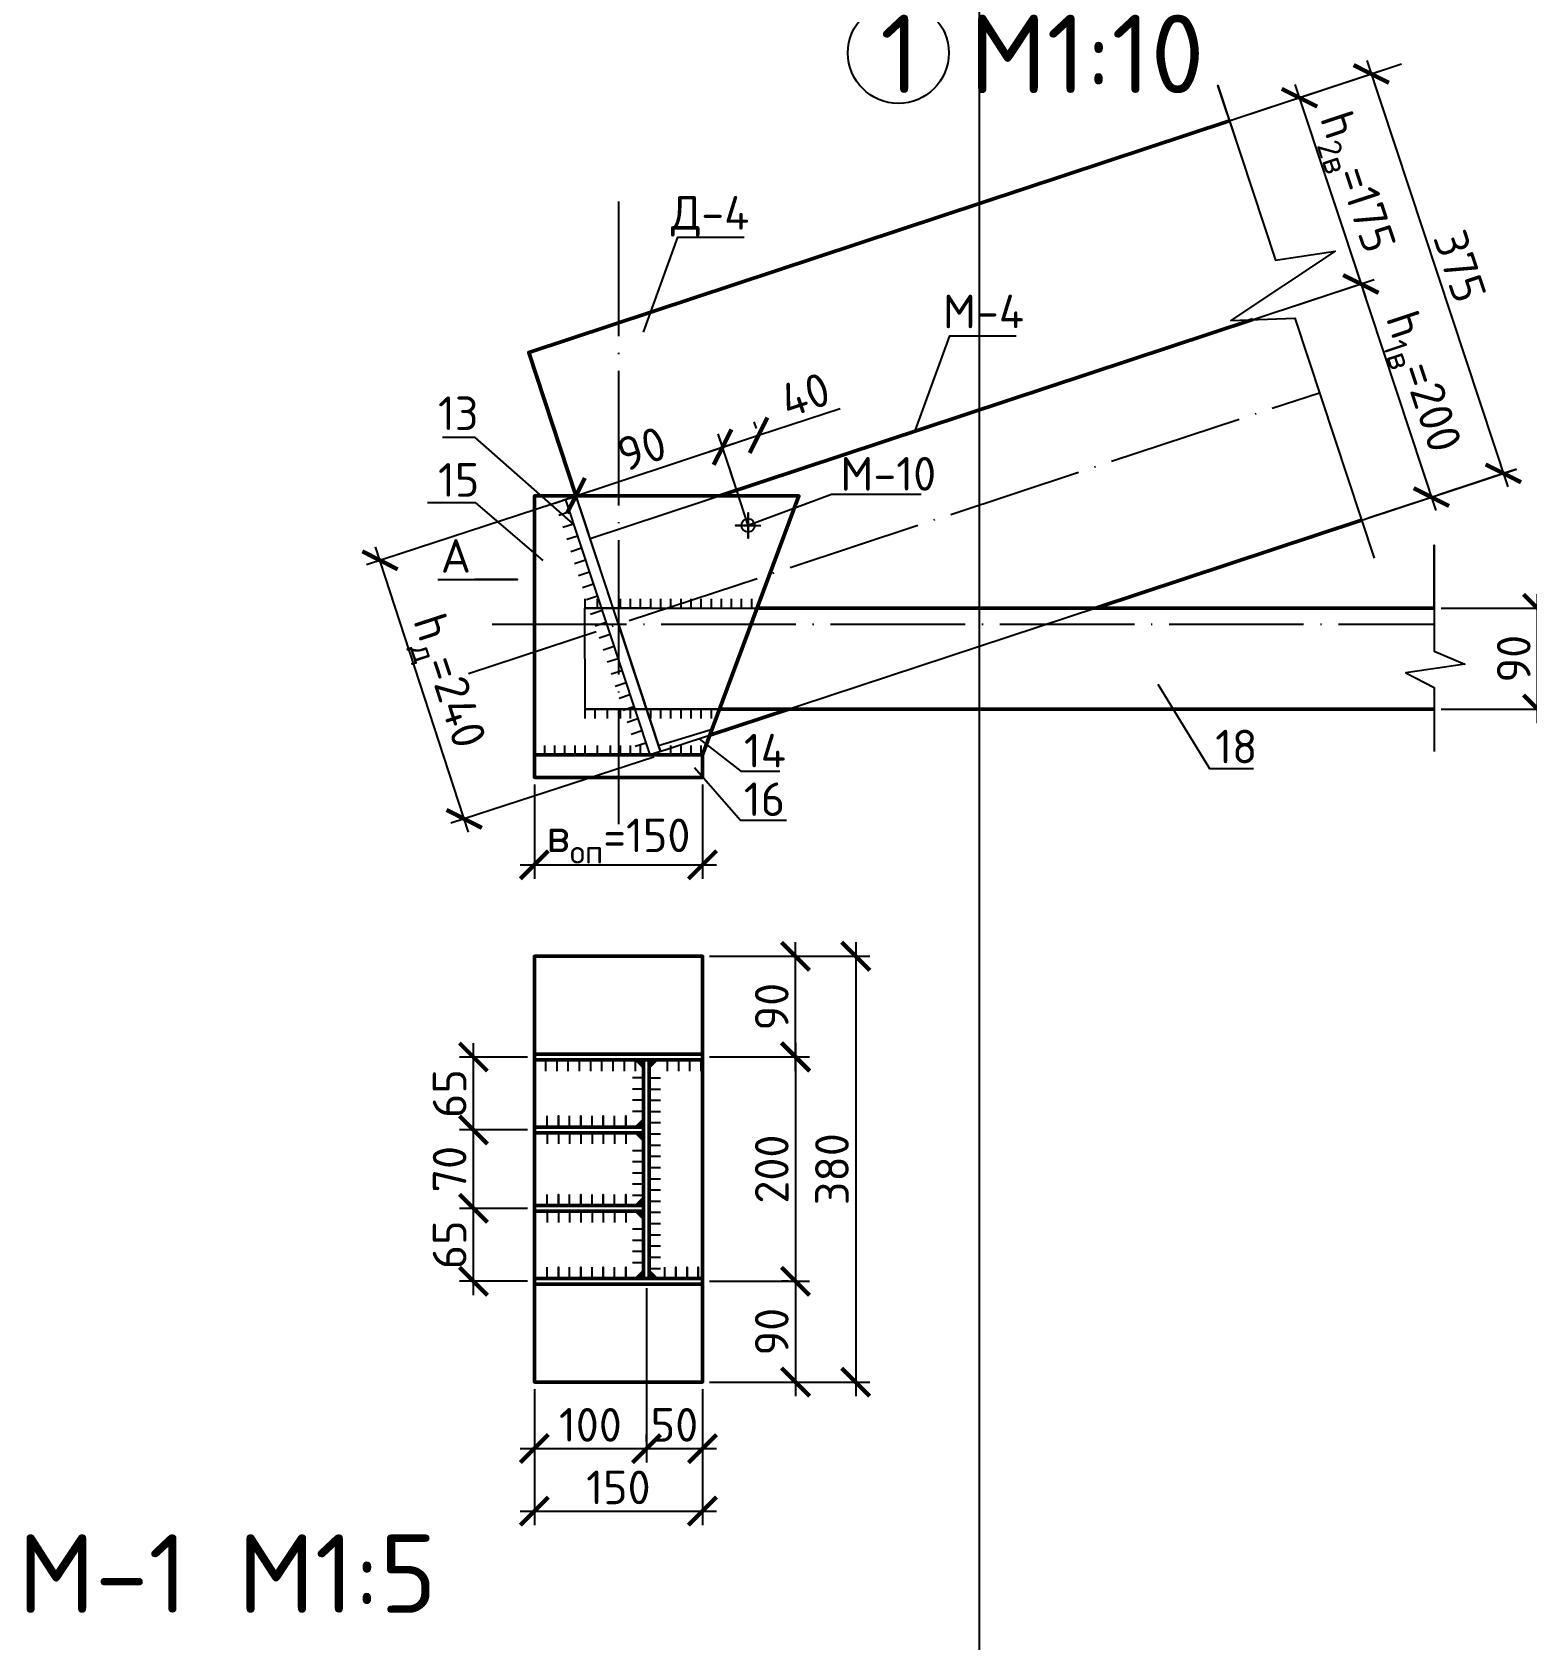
# Model space of a CAD drawing. Header units: millimetres. Extents: x -258556 to -95372, y 16759 to 83874.
# Drawn here: x -127657.7 to -127524.4, y 41544.1 to 41687.6 of the extents above; entities that cross this region are included whole.
import ezdxf

# ---------------------------------------------------------------- set-up
doc = ezdxf.new("R2010")
doc.units = ezdxf.units.MM
doc.header["$LTSCALE"] = 0.5
doc.linetypes.add('ACAD_ISO04W100', pattern=[30, 24, -3, 0, -3])
doc.layers.add('оси', color=7, linetype='ACAD_ISO04W100')
doc.layers.add('размеры', color=7, linetype='Continuous')
doc.layers.add('ТОЛСТЫЕ3', color=7, linetype='Continuous', lineweight=50)
doc.layers.add('ТОНКИЕе', color=7, linetype='Continuous', lineweight=25)
doc.styles.add('Наклонный3.5', font='isocpeur.ttf', dxfattribs={"height": 3})
doc.dimstyles.new('СТРОИТЕЛЬНЫЙ', dxfattribs={"dimtxt": 3, "dimasz": 2.5, "dimexe": 1.25, "dimexo": 0.625, "dimtad": 1, "dimdec": 0, "dimlfac": 100, "dimdsep": 46, "dimtxsty": 'Наклонный3.5', "dimblk1": 'ARCHTICK', "dimblk2": 'ARCHTICK', "dimsah": 1, "dimcen": 0, "dimdle": 1.25, "dimadec": 0, "dimazin": 0, "dimtfac": 0.75, "dimtdec": 0, "dimtmove": 0, "dimatfit": 3, "dimldrblk": 'ARCHTICK', "dimfxl": 1, "dimtolj": 1, "dimtzin": 0, "dimarcsym": 1})

# ---------------------------------------------------------------- blocks, each defined once
blk = doc.blocks.new('_ArchTick')
at = {"color": 0, "linetype": 'ByBlock', "const_width": 0.15}
blk.add_lwpolyline([(-0.5, -0.5), (0.5, 0.5)], dxfattribs=at)
blk = doc.blocks.new('*D754')
at = {"layer": 'Defpoints', "color": 0, "transparency": 16777216}
for p in [(-127550.88, 41679.67), (-127539.17, 41665.11), (-127545.39, 41663.05)]:
    blk.add_point(p, dxfattribs=at)
at = {"layer": 'размеры', "color": 0, "lineweight": -2, "transparency": 16777216}
for p, q in [((-127550.29, 41679.87), (-127543.47, 41682.12)), ((-127545.05, 41682.92), (-127538.77, 41663.92)), ((-127544.8, 41663.25), (-127537.98, 41665.5))]:
    blk.add_line(p, q, dxfattribs=at)
at = {"layer": 'размеры', "color": 0, "lineweight": -2, "transparency": 16777216, "xscale": 2.5, "yscale": 2.5, "zscale": 2.5}
for p, rotation in [((-127544.65, 41681.73), 108.2774237166431), ((-127539.17, 41665.11), 288.277423716643)]:
    blk.add_blockref('_ArchTick', p, dxfattribs=dict(at, rotation=rotation))
at = {"layer": 'размеры', "color": 0, "transparency": 16777216, "insert": (-127539.89, 41674.09), "char_height": 3, "attachment_point": 5, "rotation": 288.2774, "style": 'Наклонный3.5'}
blk.add_mtext('\\A1;h{\\H0.7x;\\S^ 2в;}=175', dxfattribs=at)
blk = doc.blocks.new('*D755')
at = {"layer": 'Defpoints', "color": 0, "transparency": 16777216}
for p in [(-127545.39, 41663.05), (-127532.88, 41646.09), (-127539.11, 41644.03)]:
    blk.add_point(p, dxfattribs=at)
at = {"layer": 'размеры', "color": 0, "lineweight": -2, "transparency": 16777216}
for p, q in [((-127539.56, 41666.3), (-127532.49, 41644.9)), ((-127544.8, 41663.25), (-127537.98, 41665.5)), ((-127538.52, 41644.23), (-127531.7, 41646.48))]:
    blk.add_line(p, q, dxfattribs=at)
at = {"layer": 'размеры', "color": 0, "lineweight": -2, "transparency": 16777216, "xscale": 2.5, "yscale": 2.5, "zscale": 2.5}
for p, rotation in [((-127539.17, 41665.11), 108.2774237167052), ((-127532.88, 41646.09), 288.2774237167052)]:
    blk.add_blockref('_ArchTick', p, dxfattribs=dict(at, rotation=rotation))
at = {"layer": 'размеры', "color": 0, "transparency": 16777216, "insert": (-127534.01, 41656.27), "char_height": 3, "attachment_point": 5, "rotation": 288.2774, "style": 'Наклонный3.5'}
blk.add_mtext('\\A1;h{\\H0.7x;\\S^ 1в;}=200', dxfattribs=at)
blk = doc.blocks.new('*D753')
at = {"layer": 'Defpoints', "color": 0, "transparency": 16777216}
for p in [(-127544.65, 41681.73), (-127526.46, 41648.21), (-127532.88, 41646.09)]:
    blk.add_point(p, dxfattribs=at)
at = {"layer": 'размеры', "color": 0, "lineweight": -2, "transparency": 16777216}
for p, q in [((-127538.63, 41685.04), (-127526.07, 41647.02)), ((-127544.06, 41681.92), (-127537.05, 41684.24)), ((-127532.29, 41646.28), (-127525.28, 41648.6))]:
    blk.add_line(p, q, dxfattribs=at)
at = {"layer": 'размеры', "color": 0, "lineweight": -2, "transparency": 16777216, "xscale": 2.5, "yscale": 2.5, "zscale": 2.5}
for p, rotation in [((-127538.24, 41683.85), 108.2774237163424), ((-127526.46, 41648.21), 288.2774237163425)]:
    blk.add_blockref('_ArchTick', p, dxfattribs=dict(at, rotation=rotation))
at = {"layer": 'размеры', "color": 0, "transparency": 16777216, "insert": (-127530.33, 41666.69), "char_height": 3, "attachment_point": 5, "rotation": 288.2774, "style": 'Наклонный3.5'}
blk.add_mtext('\\A1;375', dxfattribs=at)
blk = doc.blocks.new('*D756')
at = {"layer": 'Defpoints', "color": 0, "transparency": 16777216}
for p in [(-127612.9, 41621.08), (-127597.9, 41621.08), (-127597.9, 41613.28)]:
    blk.add_point(p, dxfattribs=at)
at = {"layer": 'размеры', "color": 0, "lineweight": -2, "transparency": 16777216}
for p, q in [((-127612.9, 41620.46), (-127612.9, 41612.03)), ((-127597.9, 41620.46), (-127597.9, 41612.03)), ((-127614.15, 41613.28), (-127596.65, 41613.28))]:
    blk.add_line(p, q, dxfattribs=at)
at = {"layer": 'размеры', "color": 0, "lineweight": -2, "transparency": 16777216, "xscale": 2.5, "yscale": 2.5, "zscale": 2.5, "rotation": 180}
blk.add_blockref('_ArchTick', (-127612.9, 41613.28), dxfattribs=at)
at = {"layer": 'размеры', "color": 0, "lineweight": -2, "transparency": 16777216, "xscale": 2.5, "yscale": 2.5, "zscale": 2.5}
blk.add_blockref('_ArchTick', (-127597.9, 41613.28), dxfattribs=at)
at = {"layer": 'размеры', "color": 0, "transparency": 16777216, "insert": (-127605.4, 41615.4), "char_height": 3, "attachment_point": 5, "style": 'Наклонный3.5'}
blk.add_mtext('\\A1;в{\\H0.7x;\\S^ оп;}=150', dxfattribs=at)
blk = doc.blocks.new('*D757')
at = {"layer": 'Defpoints', "color": 0, "transparency": 16777216}
for p in [(-127609.16, 41646.15), (-127626.67, 41640.45), (-127601.65, 41623.08)]:
    blk.add_point(p, dxfattribs=at)
at = {"layer": 'размеры', "color": 0, "lineweight": -2, "transparency": 16777216}
for p, q in [((-127609.76, 41645.96), (-127627.86, 41640.06)), ((-127618.77, 41616.19), (-127627.06, 41641.64)), ((-127602.24, 41622.89), (-127620.35, 41616.99))]:
    blk.add_line(p, q, dxfattribs=at)
at = {"layer": 'размеры', "color": 0, "lineweight": -2, "transparency": 16777216, "xscale": 2.5, "yscale": 2.5, "zscale": 2.5}
for p, rotation in [((-127626.67, 41640.45), 108.0388876520296), ((-127619.16, 41617.38), 288.0388876520296)]:
    blk.add_blockref('_ArchTick', p, dxfattribs=dict(at, rotation=rotation))
at = {"layer": 'размеры', "color": 0, "transparency": 16777216, "insert": (-127620.9, 41629.57), "char_height": 3, "attachment_point": 5, "rotation": 288.0389, "style": 'Наклонный3.5'}
blk.add_mtext('\\A1;h{\\H0.7x;\\S^ д;}=240', dxfattribs=at)
blk = doc.blocks.new('*D758')
at = {"layer": 'Defpoints', "color": 0, "transparency": 16777216}
for p in [(-127596.11, 41650.55), (-127594.84, 41646.71), (-127607.92, 41642.39)]:
    blk.add_point(p, dxfattribs=at)
at = {"layer": 'размеры', "color": 0, "lineweight": -2, "transparency": 16777216}
for p, q in [((-127595.04, 41647.3), (-127596.51, 41651.73)), ((-127610.37, 41645.83), (-127594.93, 41650.94)), ((-127608.11, 41642.98), (-127609.58, 41647.41))]:
    blk.add_line(p, q, dxfattribs=at)
at = {"layer": 'размеры', "color": 0, "lineweight": -2, "transparency": 16777216, "xscale": 2.5, "yscale": 2.5, "zscale": 2.5}
for p, rotation in [((-127596.11, 41650.55), 18.29046206311818), ((-127609.19, 41646.22), 198.2904620631182)]:
    blk.add_blockref('_ArchTick', p, dxfattribs=dict(at, rotation=rotation))
at = {"layer": 'размеры', "color": 0, "transparency": 16777216, "insert": (-127603.32, 41650.4), "char_height": 3, "attachment_point": 5, "rotation": 18.2905, "style": 'Наклонный3.5'}
blk.add_mtext('\\A1;90', dxfattribs=at)
blk = doc.blocks.new('*D759')
at = {"layer": 'Defpoints', "color": 0, "transparency": 16777216}
for p in [(-127596.11, 41650.55), (-127592.9, 41651.61), (-127592.9, 41651.61)]:
    blk.add_point(p, dxfattribs=at)
at = {"layer": 'размеры', "color": 0, "lineweight": -2, "transparency": 16777216}
for p, q in [((-127592.9, 41651.61), (-127585.63, 41654.01)), ((-127596.31, 41651.14), (-127596.51, 41651.73)), ((-127593.09, 41652.2), (-127593.29, 41652.8)), ((-127597.3, 41650.15), (-127592.9, 41651.61))]:
    blk.add_line(p, q, dxfattribs=at)
at = {"layer": 'размеры', "color": 0, "lineweight": -2, "transparency": 16777216, "xscale": 2.5, "yscale": 2.5, "zscale": 2.5}
for p, rotation in [((-127592.9, 41651.61), 18.29200811142386), ((-127596.11, 41650.55), 198.2920081114239)]:
    blk.add_blockref('_ArchTick', p, dxfattribs=dict(at, rotation=rotation))
at = {"layer": 'размеры', "color": 0, "transparency": 16777216, "insert": (-127588.75, 41655.22), "char_height": 3, "attachment_point": 5, "rotation": 18.292, "style": 'Наклонный3.5'}
blk.add_mtext('\\A1;40', dxfattribs=at)
blk = doc.blocks.new('*D760')
at = {"layer": 'Defpoints', "color": 0, "transparency": 16777216}
for p in [(-127532.64, 41636.17), (-127523.41, 41636.17), (-127532.64, 41627.17)]:
    blk.add_point(p, dxfattribs=at)
at = {"layer": 'размеры', "color": 0, "lineweight": -2, "transparency": 16777216}
for p, q in [((-127523.41, 41625.92), (-127523.41, 41637.42)), ((-127532.02, 41636.17), (-127522.16, 41636.17)), ((-127532.02, 41627.17), (-127522.16, 41627.17))]:
    blk.add_line(p, q, dxfattribs=at)
at = {"layer": 'размеры', "color": 0, "lineweight": -2, "transparency": 16777216, "xscale": 2.5, "yscale": 2.5, "zscale": 2.5}
for p, rotation in [((-127523.41, 41636.17), 90), ((-127523.41, 41627.17), 270)]:
    blk.add_blockref('_ArchTick', p, dxfattribs=dict(at, rotation=rotation))
at = {"layer": 'размеры', "color": 0, "transparency": 16777216, "insert": (-127525.53, 41631.67), "char_height": 3, "attachment_point": 5, "rotation": 90, "style": 'Наклонный3.5'}
blk.add_mtext('\\A1;90', dxfattribs=at)
blk = doc.blocks.new('*D863')
at = {"layer": 'Defpoints', "color": 0, "transparency": 16777216}
for p in [(-127597.9, 41596.15), (-127597.9, 41576.12), (-127589.6, 41576.12)]:
    blk.add_point(p, dxfattribs=at)
at = {"layer": 'размеры', "color": 0, "lineweight": -2, "transparency": 16777216}
for p, q in [((-127589.6, 41597.4), (-127589.6, 41574.87)), ((-127597.27, 41596.15), (-127588.35, 41596.15)), ((-127597.27, 41576.12), (-127588.35, 41576.12))]:
    blk.add_line(p, q, dxfattribs=at)
at = {"layer": 'размеры', "color": 0, "lineweight": -2, "transparency": 16777216, "xscale": 2.5, "yscale": 2.5, "zscale": 2.5}
for p, rotation in [((-127589.6, 41596.15), 90), ((-127589.6, 41576.12), 270)]:
    blk.add_blockref('_ArchTick', p, dxfattribs=dict(at, rotation=rotation))
at = {"layer": 'размеры', "color": 0, "transparency": 16777216, "insert": (-127591.72, 41586.13), "char_height": 3, "attachment_point": 5, "rotation": 90, "style": 'Наклонный3.5'}
blk.add_mtext('\\A1;200', dxfattribs=at)
blk = doc.blocks.new('*D864')
at = {"layer": 'Defpoints', "color": 0, "transparency": 16777216}
for p in [(-127589.6, 41576.12), (-127597.9, 41567.12), (-127589.6, 41567.12)]:
    blk.add_point(p, dxfattribs=at)
at = {"layer": 'размеры', "color": 0, "lineweight": -2, "transparency": 16777216}
for p, q in [((-127589.6, 41577.37), (-127589.6, 41565.87)), ((-127590.22, 41576.12), (-127590.85, 41576.12)), ((-127597.27, 41567.12), (-127588.35, 41567.12))]:
    blk.add_line(p, q, dxfattribs=at)
at = {"layer": 'размеры', "color": 0, "lineweight": -2, "transparency": 16777216, "xscale": 2.5, "yscale": 2.5, "zscale": 2.5}
for p, rotation in [((-127589.6, 41576.12), 90), ((-127589.6, 41567.12), 270)]:
    blk.add_blockref('_ArchTick', p, dxfattribs=dict(at, rotation=rotation))
at = {"layer": 'размеры', "color": 0, "transparency": 16777216, "insert": (-127591.72, 41571.62), "char_height": 3, "attachment_point": 5, "rotation": 90, "style": 'Наклонный3.5'}
blk.add_mtext('\\A1;90', dxfattribs=at)
blk = doc.blocks.new('*D865')
at = {"layer": 'Defpoints', "color": 0, "transparency": 16777216}
for p in [(-127597.9, 41605.12), (-127589.6, 41605.12), (-127589.6, 41596.12)]:
    blk.add_point(p, dxfattribs=at)
at = {"layer": 'размеры', "color": 0, "lineweight": -2, "transparency": 16777216}
for p, q in [((-127589.6, 41594.87), (-127589.6, 41606.37)), ((-127597.27, 41605.12), (-127588.35, 41605.12)), ((-127590.22, 41596.12), (-127590.85, 41596.12))]:
    blk.add_line(p, q, dxfattribs=at)
at = {"layer": 'размеры', "color": 0, "lineweight": -2, "transparency": 16777216, "xscale": 2.5, "yscale": 2.5, "zscale": 2.5}
for p, rotation in [((-127589.6, 41605.12), 90), ((-127589.6, 41596.12), 270)]:
    blk.add_blockref('_ArchTick', p, dxfattribs=dict(at, rotation=rotation))
at = {"layer": 'размеры', "color": 0, "transparency": 16777216, "insert": (-127591.72, 41600.62), "char_height": 3, "attachment_point": 5, "rotation": 90, "style": 'Наклонный3.5'}
blk.add_mtext('\\A1;90', dxfattribs=at)
blk = doc.blocks.new('*D866')
at = {"layer": 'Defpoints', "color": 0, "transparency": 16777216}
for p in [(-127597.9, 41605.12), (-127597.9, 41567.12), (-127584.23, 41567.12)]:
    blk.add_point(p, dxfattribs=at)
at = {"layer": 'размеры', "color": 0, "lineweight": -2, "transparency": 16777216}
for p, q in [((-127584.23, 41606.37), (-127584.23, 41565.87)), ((-127597.27, 41605.12), (-127582.98, 41605.12)), ((-127597.27, 41567.12), (-127582.98, 41567.12))]:
    blk.add_line(p, q, dxfattribs=at)
at = {"layer": 'размеры', "color": 0, "lineweight": -2, "transparency": 16777216, "xscale": 2.5, "yscale": 2.5, "zscale": 2.5}
for p, rotation in [((-127584.23, 41605.12), 90), ((-127584.23, 41567.12), 270)]:
    blk.add_blockref('_ArchTick', p, dxfattribs=dict(at, rotation=rotation))
at = {"layer": 'размеры', "color": 0, "transparency": 16777216, "insert": (-127586.35, 41586.12), "char_height": 3, "attachment_point": 5, "rotation": 90, "style": 'Наклонный3.5'}
blk.add_mtext('\\A1;380', dxfattribs=at)
blk = doc.blocks.new('*D867')
at = {"layer": 'Defpoints', "color": 0, "transparency": 16777216}
for p in [(-127602.9, 41576.12), (-127612.9, 41567.12), (-127602.9, 41561.19)]:
    blk.add_point(p, dxfattribs=at)
at = {"layer": 'размеры', "color": 0, "lineweight": -2, "transparency": 16777216}
for p, q in [((-127602.9, 41575.5), (-127602.9, 41559.94)), ((-127612.9, 41566.5), (-127612.9, 41559.94)), ((-127614.15, 41561.19), (-127601.65, 41561.19))]:
    blk.add_line(p, q, dxfattribs=at)
at = {"layer": 'размеры', "color": 0, "lineweight": -2, "transparency": 16777216, "xscale": 2.5, "yscale": 2.5, "zscale": 2.5, "rotation": 180}
blk.add_blockref('_ArchTick', (-127612.9, 41561.19), dxfattribs=at)
at = {"layer": 'размеры', "color": 0, "lineweight": -2, "transparency": 16777216, "xscale": 2.5, "yscale": 2.5, "zscale": 2.5}
blk.add_blockref('_ArchTick', (-127602.9, 41561.19), dxfattribs=at)
at = {"layer": 'размеры', "color": 0, "transparency": 16777216, "insert": (-127607.9, 41563.31), "char_height": 3, "attachment_point": 5, "style": 'Наклонный3.5'}
blk.add_mtext('\\A1;100', dxfattribs=at)
blk = doc.blocks.new('*D868')
at = {"layer": 'Defpoints', "color": 0, "transparency": 16777216}
for p in [(-127597.9, 41567.12), (-127602.9, 41561.19), (-127597.9, 41561.19)]:
    blk.add_point(p, dxfattribs=at)
at = {"layer": 'размеры', "color": 0, "lineweight": -2, "transparency": 16777216}
for p, q in [((-127597.9, 41566.5), (-127597.9, 41559.94)), ((-127602.9, 41561.81), (-127602.9, 41562.44)), ((-127604.15, 41561.19), (-127596.65, 41561.19))]:
    blk.add_line(p, q, dxfattribs=at)
at = {"layer": 'размеры', "color": 0, "lineweight": -2, "transparency": 16777216, "xscale": 2.5, "yscale": 2.5, "zscale": 2.5, "rotation": 180}
blk.add_blockref('_ArchTick', (-127602.9, 41561.19), dxfattribs=at)
at = {"layer": 'размеры', "color": 0, "lineweight": -2, "transparency": 16777216, "xscale": 2.5, "yscale": 2.5, "zscale": 2.5}
blk.add_blockref('_ArchTick', (-127597.9, 41561.19), dxfattribs=at)
at = {"layer": 'размеры', "color": 0, "transparency": 16777216, "insert": (-127600.4, 41563.31), "char_height": 3, "attachment_point": 5, "style": 'Наклонный3.5'}
blk.add_mtext('\\A1;50', dxfattribs=at)
blk = doc.blocks.new('*D869')
at = {"layer": 'Defpoints', "color": 0, "transparency": 16777216}
for p in [(-127612.9, 41567.12), (-127597.9, 41567.12), (-127597.9, 41555.61)]:
    blk.add_point(p, dxfattribs=at)
at = {"layer": 'размеры', "color": 0, "lineweight": -2, "transparency": 16777216}
for p, q in [((-127612.9, 41566.5), (-127612.9, 41554.36)), ((-127597.9, 41566.5), (-127597.9, 41554.36)), ((-127614.15, 41555.61), (-127596.65, 41555.61))]:
    blk.add_line(p, q, dxfattribs=at)
at = {"layer": 'размеры', "color": 0, "lineweight": -2, "transparency": 16777216, "xscale": 2.5, "yscale": 2.5, "zscale": 2.5, "rotation": 180}
blk.add_blockref('_ArchTick', (-127612.9, 41555.61), dxfattribs=at)
at = {"layer": 'размеры', "color": 0, "lineweight": -2, "transparency": 16777216, "xscale": 2.5, "yscale": 2.5, "zscale": 2.5}
blk.add_blockref('_ArchTick', (-127597.9, 41555.61), dxfattribs=at)
at = {"layer": 'размеры', "color": 0, "transparency": 16777216, "insert": (-127605.4, 41557.73), "char_height": 3, "attachment_point": 5, "style": 'Наклонный3.5'}
blk.add_mtext('\\A1;150', dxfattribs=at)
blk = doc.blocks.new('*D870')
at = {"layer": 'Defpoints', "color": 0, "transparency": 16777216}
for p in [(-127618.33, 41582.62), (-127612.9, 41582.62), (-127612.9, 41576.12)]:
    blk.add_point(p, dxfattribs=at)
at = {"layer": 'размеры', "color": 0, "lineweight": -2, "transparency": 16777216}
for p, q in [((-127618.33, 41574.87), (-127618.33, 41583.87)), ((-127613.52, 41582.62), (-127619.58, 41582.62)), ((-127613.52, 41576.12), (-127619.58, 41576.12))]:
    blk.add_line(p, q, dxfattribs=at)
at = {"layer": 'размеры', "color": 0, "lineweight": -2, "transparency": 16777216, "xscale": 2.5, "yscale": 2.5, "zscale": 2.5}
for p, rotation in [((-127618.33, 41582.62), 90), ((-127618.33, 41576.12), 270)]:
    blk.add_blockref('_ArchTick', p, dxfattribs=dict(at, rotation=rotation))
at = {"layer": 'размеры', "color": 0, "transparency": 16777216, "insert": (-127620.46, 41579.37), "char_height": 3, "attachment_point": 5, "rotation": 90, "style": 'Наклонный3.5'}
blk.add_mtext('\\A1;65', dxfattribs=at)
blk = doc.blocks.new('*D871')
at = {"layer": 'Defpoints', "color": 0, "transparency": 16777216}
for p in [(-127618.33, 41589.62), (-127612.9, 41589.62), (-127612.9, 41582.62)]:
    blk.add_point(p, dxfattribs=at)
at = {"layer": 'размеры', "color": 0, "lineweight": -2, "transparency": 16777216}
for p, q in [((-127618.33, 41581.37), (-127618.33, 41590.87)), ((-127613.52, 41589.62), (-127619.58, 41589.62)), ((-127613.52, 41582.62), (-127619.58, 41582.62))]:
    blk.add_line(p, q, dxfattribs=at)
at = {"layer": 'размеры', "color": 0, "lineweight": -2, "transparency": 16777216, "xscale": 2.5, "yscale": 2.5, "zscale": 2.5}
for p, rotation in [((-127618.33, 41589.62), 90), ((-127618.33, 41582.62), 270)]:
    blk.add_blockref('_ArchTick', p, dxfattribs=dict(at, rotation=rotation))
at = {"layer": 'размеры', "color": 0, "transparency": 16777216, "insert": (-127620.46, 41586.12), "char_height": 3, "attachment_point": 5, "rotation": 90, "style": 'Наклонный3.5'}
blk.add_mtext('\\A1;70', dxfattribs=at)
blk = doc.blocks.new('*D872')
at = {"layer": 'Defpoints', "color": 0, "transparency": 16777216}
for p in [(-127618.33, 41596.12), (-127612.9, 41596.12), (-127612.9, 41589.62)]:
    blk.add_point(p, dxfattribs=at)
at = {"layer": 'размеры', "color": 0, "lineweight": -2, "transparency": 16777216}
for p, q in [((-127618.33, 41588.37), (-127618.33, 41597.37)), ((-127613.52, 41596.12), (-127619.58, 41596.12)), ((-127613.52, 41589.62), (-127619.58, 41589.62))]:
    blk.add_line(p, q, dxfattribs=at)
at = {"layer": 'размеры', "color": 0, "lineweight": -2, "transparency": 16777216, "xscale": 2.5, "yscale": 2.5, "zscale": 2.5}
for p, rotation in [((-127618.33, 41596.12), 90), ((-127618.33, 41589.62), 270)]:
    blk.add_blockref('_ArchTick', p, dxfattribs=dict(at, rotation=rotation))
at = {"layer": 'размеры', "color": 0, "transparency": 16777216, "insert": (-127620.46, 41592.87), "char_height": 3, "attachment_point": 5, "rotation": 90, "style": 'Наклонный3.5'}
blk.add_mtext('\\A1;65', dxfattribs=at)

msp = doc.modelspace()

# ---------------------------------------------------------------- linework, layer by layer
at = {"layer": 'оси'}
for points in [[(-127605.399, 41672.455), (-127605.399, 41616.905)], [(-127618.769, 41630.342), (-127542.869, 41655.41)], [(-127605.399, 41634.758), (-127609.162, 41646.153), (-127610.112, 41645.84)], [(-127616.676, 41634.758), (-127532.643, 41634.758)], [(-127605.399, 41634.758), (-127601.646, 41623.396), (-127602.595, 41623.082)]]:
    msp.add_lwpolyline(points, dxfattribs=at)
at = {"layer": 'ТОЛСТЫЕ3'}
for points in [[(-127609.186, 41646.225), (-127613.406, 41659.004), (-127550.882, 41679.672)], [(-127596.374, 41646.203), (-127548.801, 41661.929)], [(-127612.899, 41621.082), (-127612.899, 41623.082), (-127597.899, 41623.082), (-127597.899, 41621.082), (-127612.899, 41621.082), (-127612.899, 41623.082), (-127612.899, 41646.203), (-127589.301, 41646.203), (-127597.899, 41623.082)], [(-127539.11, 41644.031), (-127562.837, 41636.175)], [(-127593.03, 41636.175), (-127532.643, 41636.175)], [(-127597.241, 41624.85), (-127590.204, 41627.175)], [(-127532.643, 41627.175), (-127596.377, 41627.175)], [(-127612.899, 41605.123), (-127597.899, 41605.123), (-127597.899, 41567.123), (-127612.899, 41567.123), (-127612.899, 41605.123), (-127612.899, 41605.123), (-127612.899, 41595.873), (-127597.899, 41595.873), (-127597.899, 41576.123)], [(-127612.899, 41596.123), (-127612.899, 41596.373), (-127597.899, 41596.373)], [(-127603.149, 41595.873), (-127603.749, 41595.873), (-127603.149, 41595.273)], [(-127602.899, 41595.873), (-127603.149, 41595.873), (-127603.149, 41576.373)], [(-127603.149, 41595.873), (-127603.149, 41595.273)], [(-127602.649, 41576.373), (-127602.649, 41595.873)], [(-127602.649, 41595.873), (-127602.049, 41595.873), (-127602.649, 41595.273)], [(-127603.149, 41589.873), (-127603.149, 41590.473), (-127603.749, 41589.873)], [(-127612.899, 41589.623), (-127612.899, 41589.873), (-127603.149, 41589.873)], [(-127612.899, 41589.623), (-127612.899, 41589.373), (-127603.149, 41589.373)], [(-127603.149, 41589.873), (-127603.749, 41589.873)], [(-127603.149, 41589.373), (-127603.149, 41588.773), (-127603.749, 41589.373)], [(-127612.899, 41582.623), (-127612.899, 41582.873), (-127603.149, 41582.873)], [(-127603.149, 41582.873), (-127603.149, 41583.473), (-127603.749, 41582.873)], [(-127612.899, 41582.623), (-127612.899, 41576.123)], [(-127612.899, 41582.623), (-127612.899, 41582.373), (-127603.149, 41582.373)], [(-127603.149, 41582.373), (-127603.149, 41581.773), (-127603.749, 41582.373)], [(-127612.899, 41576.123), (-127612.899, 41576.373), (-127597.899, 41576.373), (-127597.899, 41575.873), (-127612.899, 41575.873)], [(-127603.149, 41576.373), (-127603.749, 41576.373), (-127603.149, 41576.973)], [(-127603.149, 41576.373), (-127603.149, 41576.973)], [(-127602.649, 41576.373), (-127602.049, 41576.373), (-127602.649, 41576.973)]]:
    msp.add_lwpolyline(points, dxfattribs=at)
at = {"layer": 'ТОНКИЕе', "color": 6}
msp.add_lwpolyline([(-127573.225, 42005.398), (-127573.225, 41411.398)], dxfattribs=at)
at = {"layer": 'ТОНКИЕе'}
for points in [[(-127613.406, 41659.004), (-127535.544, 41684.742)], [(-127550.278, 41677.842), (-127551.924, 41682.827), (-127546.773, 41667.23), (-127541.462, 41668.038), (-127550.773, 41661.858), (-127545.066, 41662.063), (-127537.994, 41640.65)], [(-127603.174, 41660.798), (-127600.106, 41669.277), (-127594.175, 41669.277)], [(-127607.918, 41642.387), (-127537.979, 41665.504)], [(-127578.915, 41652.002), (-127575.847, 41660.481), (-127569.916, 41660.481)], [(-127601.646, 41623.396), (-127613.406, 41659.004)], [(-127609.402, 41643.69), (-127618.18, 41651.414), (-127621.08, 41651.414)], [(-127593.823, 41643.554), (-127595.52, 41648.792)], [(-127602.595, 41623.082), (-127525.278, 41648.599)], [(-127612.899, 41623.082), (-127612.899, 41646.203), (-127589.301, 41646.203)], [(-127589.301, 41646.203), (-127597.899, 41623.082)], [(-127593.833, 41643.586), (-127586.405, 41646.353), (-127578.403, 41646.353)], [(-127612.118, 41640.42), (-127618.108, 41645.595), (-127622.426, 41645.595)], [(-127610.112, 41645.84), (-127611.078, 41645.523)], [(-127609.757, 41644.765), (-127610.723, 41644.448)], [(-127609.757, 41644.765), (-127610.723, 41644.448)], [(-127610.112, 41645.84), (-127602.595, 41623.082)], [(-127593.833, 41643.564), (-127593.833, 41644.684), (-127593.833, 41642.425), (-127593.833, 41643.554), (-127594.954, 41643.554), (-127592.693, 41643.554)], [(-127609.402, 41643.69), (-127610.368, 41643.372)], [(-127609.402, 41643.69), (-127610.368, 41643.372)], [(-127609.047, 41642.615), (-127610.013, 41642.297)], [(-127609.047, 41642.615), (-127610.013, 41642.297)], [(-127601.646, 41623.396), (-127607.918, 41642.387)], [(-127532.643, 41636.175), (-127532.643, 41641.801), (-127532.643, 41632.334), (-127529.908, 41631.194), (-127535.172, 41630.406), (-127532.643, 41629.091), (-127532.643, 41623.393)], [(-127608.692, 41641.54), (-127609.658, 41641.222)], [(-127608.692, 41641.54), (-127609.658, 41641.222)], [(-127608.336, 41640.465), (-127609.303, 41640.147)], [(-127608.336, 41640.465), (-127609.303, 41640.147)], [(-127621.52, 41638.73), (-127614.413, 41638.73), (-127618.235, 41638.73)], [(-127607.981, 41639.39), (-127608.947, 41639.072)], [(-127607.981, 41639.39), (-127608.947, 41639.072)], [(-127607.626, 41638.314), (-127608.592, 41637.997)], [(-127607.626, 41638.314), (-127608.592, 41637.997)], [(-127608.394, 41637.021), (-127608.394, 41636.175)], [(-127608.394, 41636.175), (-127532.643, 41636.175)], [(-127602.595, 41636.175), (-127608.394, 41636.175)], [(-127596.377, 41627.175), (-127608.377, 41627.175), (-127608.394, 41636.175)], [(-127607.271, 41637.239), (-127608.237, 41636.922)], [(-127606.936, 41635.946), (-127607.902, 41635.628)], [(-127606.853, 41635.973), (-127607.819, 41635.656)], [(-127607.291, 41637.021), (-127607.291, 41636.175)], [(-127605.248, 41637.021), (-127605.248, 41636.175)], [(-127604.347, 41637.021), (-127604.347, 41636.175)], [(-127603.446, 41637.021), (-127603.446, 41636.175)], [(-127602.545, 41637.021), (-127602.545, 41636.175)], [(-127601.644, 41637.021), (-127601.644, 41636.175)], [(-127600.743, 41637.021), (-127600.743, 41636.175)], [(-127600.743, 41637.021), (-127600.743, 41636.175)], [(-127599.842, 41637.021), (-127599.842, 41636.175)], [(-127599.842, 41637.021), (-127599.842, 41636.175)], [(-127598.941, 41637.021), (-127598.941, 41636.175)], [(-127598.941, 41637.021), (-127598.941, 41636.175)], [(-127598.04, 41637.021), (-127598.04, 41636.175)], [(-127597.139, 41637.021), (-127597.139, 41636.175)], [(-127596.239, 41637.021), (-127596.239, 41636.175)], [(-127595.338, 41637.021), (-127595.338, 41636.175)], [(-127594.437, 41637.021), (-127594.437, 41636.175)], [(-127594.437, 41637.021), (-127594.437, 41636.175)], [(-127593.536, 41637.021), (-127593.536, 41636.175)], [(-127606.498, 41634.898), (-127607.464, 41634.58)], [(-127606.498, 41634.898), (-127607.464, 41634.58)], [(-127606.143, 41633.823), (-127607.109, 41633.505)], [(-127606.143, 41633.823), (-127607.109, 41633.505)], [(-127605.788, 41632.748), (-127606.754, 41632.43)], [(-127605.788, 41632.748), (-127606.754, 41632.43)], [(-127605.433, 41631.673), (-127606.399, 41631.355)], [(-127605.433, 41631.673), (-127606.399, 41631.355)], [(-127605.078, 41630.597), (-127606.044, 41630.28)], [(-127605.078, 41630.597), (-127606.044, 41630.28)], [(-127604.722, 41629.522), (-127605.688, 41629.205)], [(-127604.722, 41629.522), (-127605.688, 41629.205)], [(-127557.288, 41629.413), (-127552.672, 41621.876), (-127548.748, 41621.876)], [(-127604.367, 41628.447), (-127605.333, 41628.13)], [(-127604.367, 41628.447), (-127605.333, 41628.13)], [(-127604.012, 41627.372), (-127604.978, 41627.054)], [(-127604.012, 41627.372), (-127604.978, 41627.054)], [(-127608.394, 41627.175), (-127532.643, 41627.175)], [(-127608.394, 41627.175), (-127608.394, 41626.329)], [(-127607.493, 41627.175), (-127607.493, 41626.329)], [(-127606.391, 41627.175), (-127606.391, 41626.329)], [(-127605.248, 41627.175), (-127605.248, 41626.329)], [(-127603.657, 41626.297), (-127604.623, 41625.979)], [(-127603.657, 41626.297), (-127604.623, 41625.979)], [(-127604.347, 41627.175), (-127604.347, 41626.329)], [(-127602.545, 41627.175), (-127602.545, 41626.329)], [(-127601.644, 41627.175), (-127601.644, 41626.329)], [(-127600.743, 41627.175), (-127600.743, 41626.329)], [(-127599.842, 41627.175), (-127599.842, 41626.329)], [(-127599.842, 41627.175), (-127599.842, 41626.329)], [(-127598.941, 41627.175), (-127598.941, 41626.329)], [(-127598.941, 41627.175), (-127598.941, 41626.329)], [(-127598.04, 41627.175), (-127598.04, 41626.329)], [(-127598.04, 41627.175), (-127598.04, 41626.329)], [(-127597.139, 41627.175), (-127597.139, 41626.329)], [(-127603.302, 41625.222), (-127604.268, 41624.904)], [(-127603.302, 41625.222), (-127604.268, 41624.904)], [(-127601.646, 41623.396), (-127601.827, 41623.925), (-127597.041, 41625.39)], [(-127598.209, 41624.529), (-127594.484, 41621.637), (-127594.484, 41621.637)], [(-127612.899, 41623.928), (-127612.899, 41623.082)], [(-127605.399, 41623.082), (-127612.899, 41623.082), (-127612.899, 41621.082), (-127597.899, 41621.082), (-127597.899, 41623.082), (-127605.399, 41623.082)], [(-127611.998, 41623.928), (-127611.998, 41623.082)], [(-127611.097, 41623.928), (-127611.097, 41623.082)], [(-127610.196, 41623.928), (-127610.196, 41623.082)], [(-127609.295, 41623.928), (-127609.295, 41623.082)], [(-127602.595, 41623.082), (-127608.569, 41623.082)], [(-127608.394, 41623.928), (-127608.394, 41623.082)], [(-127607.291, 41623.928), (-127607.291, 41623.082)], [(-127606.149, 41623.928), (-127606.149, 41623.082)], [(-127605.248, 41623.928), (-127605.248, 41623.082)], [(-127604.347, 41623.928), (-127604.347, 41623.082)], [(-127602.947, 41624.147), (-127603.913, 41623.829)], [(-127603.446, 41623.928), (-127603.446, 41623.082)], [(-127600.743, 41623.928), (-127600.743, 41623.082)], [(-127600.743, 41623.928), (-127600.743, 41623.082)], [(-127599.842, 41623.928), (-127599.842, 41623.082)], [(-127599.842, 41623.928), (-127599.842, 41623.082)], [(-127598.941, 41623.928), (-127598.941, 41623.082)], [(-127598.941, 41623.928), (-127598.941, 41623.082)], [(-127598.04, 41623.928), (-127598.04, 41623.082)], [(-127598.623, 41621.953), (-127594.515, 41617.271), (-127590.407, 41617.271)], [(-127594.484, 41621.637), (-127591.005, 41621.637)], [(-127612.899, 41595.873), (-127611.899, 41595.873), (-127611.899, 41594.873)], [(-127611.899, 41595.873), (-127610.899, 41595.873), (-127610.899, 41594.873)], [(-127610.899, 41595.873), (-127609.899, 41595.873), (-127609.899, 41594.873)], [(-127609.899, 41595.873), (-127608.899, 41595.873), (-127608.899, 41594.873)], [(-127608.899, 41595.873), (-127607.899, 41595.873), (-127607.899, 41594.873)], [(-127607.899, 41595.873), (-127606.899, 41595.873), (-127606.899, 41594.873)], [(-127606.899, 41595.873), (-127605.899, 41595.873), (-127605.899, 41594.873)], [(-127605.899, 41595.873), (-127604.899, 41595.873), (-127604.899, 41594.873)], [(-127604.899, 41595.873), (-127603.899, 41595.873), (-127603.899, 41594.873)], [(-127602.049, 41595.873), (-127601.049, 41595.873), (-127601.049, 41594.873)], [(-127601.049, 41595.873), (-127600.049, 41595.873), (-127600.049, 41594.873)], [(-127600.049, 41595.873), (-127599.049, 41595.873), (-127599.049, 41594.873)], [(-127599.049, 41595.873), (-127598.049, 41595.873), (-127598.049, 41594.873)], [(-127603.149, 41595.273), (-127603.149, 41594.273), (-127604.149, 41594.273)], [(-127603.149, 41594.273), (-127603.149, 41593.273), (-127604.149, 41593.273)], [(-127602.649, 41594.273), (-127601.649, 41594.273)], [(-127603.149, 41593.273), (-127603.149, 41592.273), (-127604.149, 41592.273)], [(-127602.649, 41593.273), (-127601.649, 41593.273)], [(-127602.649, 41593.273), (-127601.649, 41593.273)], [(-127603.149, 41592.273), (-127603.149, 41591.273), (-127604.149, 41591.273)], [(-127602.649, 41592.273), (-127601.649, 41592.273)], [(-127602.649, 41592.273), (-127601.649, 41592.273)], [(-127609.749, 41589.873), (-127610.749, 41589.873), (-127610.749, 41590.873), (-127610.749, 41589.873), (-127611.749, 41589.873), (-127611.749, 41590.873)], [(-127607.749, 41589.873), (-127608.749, 41589.873), (-127608.749, 41590.873), (-127608.749, 41589.873), (-127609.749, 41589.873), (-127609.749, 41590.873)], [(-127605.749, 41589.873), (-127606.749, 41589.873), (-127606.749, 41590.873), (-127606.749, 41589.873), (-127607.749, 41589.873), (-127607.749, 41590.873)], [(-127603.749, 41589.873), (-127604.749, 41589.873), (-127604.749, 41590.873), (-127604.749, 41589.873), (-127605.749, 41589.873), (-127605.749, 41590.873)], [(-127602.649, 41591.273), (-127601.649, 41591.273)], [(-127602.649, 41591.273), (-127601.649, 41591.273)], [(-127602.649, 41590.273), (-127601.649, 41590.273)], [(-127602.649, 41590.273), (-127601.649, 41590.273)], [(-127611.749, 41589.373), (-127611.749, 41588.373)], [(-127610.749, 41589.373), (-127610.749, 41588.373)], [(-127610.749, 41589.373), (-127610.749, 41588.373)], [(-127609.749, 41589.373), (-127609.749, 41588.373)], [(-127609.749, 41589.373), (-127609.749, 41588.373)], [(-127608.749, 41589.373), (-127608.749, 41588.373)], [(-127608.749, 41589.373), (-127608.749, 41588.373)], [(-127607.749, 41589.373), (-127607.749, 41588.373)], [(-127607.749, 41589.373), (-127607.749, 41588.373)], [(-127606.749, 41589.373), (-127606.749, 41588.373)], [(-127606.749, 41589.373), (-127606.749, 41588.373)], [(-127605.749, 41589.373), (-127605.749, 41588.373)], [(-127605.749, 41589.373), (-127605.749, 41588.373)], [(-127604.749, 41589.373), (-127604.749, 41588.373)], [(-127603.149, 41588.773), (-127603.149, 41587.773), (-127604.149, 41587.773)], [(-127602.649, 41589.273), (-127601.649, 41589.273)], [(-127602.649, 41589.273), (-127601.649, 41589.273)], [(-127603.149, 41587.773), (-127603.149, 41586.773), (-127604.149, 41586.773)], [(-127602.649, 41588.273), (-127601.649, 41588.273)], [(-127602.649, 41588.273), (-127601.649, 41588.273)], [(-127602.649, 41587.273), (-127601.649, 41587.273)], [(-127602.649, 41587.273), (-127601.649, 41587.273)], [(-127603.149, 41586.773), (-127603.149, 41585.773), (-127604.149, 41585.773)], [(-127603.149, 41585.773), (-127603.149, 41584.773), (-127604.149, 41584.773)], [(-127602.649, 41586.273), (-127601.649, 41586.273)], [(-127602.649, 41586.273), (-127601.649, 41586.273)], [(-127603.149, 41584.773), (-127603.149, 41583.773), (-127604.149, 41583.773)], [(-127602.649, 41585.273), (-127601.649, 41585.273)], [(-127602.649, 41585.273), (-127601.649, 41585.273)], [(-127602.649, 41584.273), (-127601.649, 41584.273)], [(-127602.649, 41584.273), (-127601.649, 41584.273)], [(-127609.749, 41582.873), (-127610.749, 41582.873), (-127610.749, 41583.873), (-127610.749, 41582.873), (-127611.749, 41582.873), (-127611.749, 41583.873)], [(-127607.749, 41582.873), (-127608.749, 41582.873), (-127608.749, 41583.873), (-127608.749, 41582.873), (-127609.749, 41582.873), (-127609.749, 41583.873)], [(-127605.749, 41582.873), (-127606.749, 41582.873), (-127606.749, 41583.873), (-127606.749, 41582.873), (-127607.749, 41582.873), (-127607.749, 41583.873)], [(-127603.749, 41582.873), (-127604.749, 41582.873), (-127604.749, 41583.873), (-127604.749, 41582.873), (-127605.749, 41582.873), (-127605.749, 41583.873)], [(-127602.649, 41583.273), (-127601.649, 41583.273)], [(-127602.649, 41583.273), (-127601.649, 41583.273)], [(-127611.749, 41582.373), (-127611.749, 41581.373)], [(-127610.749, 41582.373), (-127610.749, 41581.373)], [(-127610.749, 41582.373), (-127610.749, 41581.373)], [(-127609.749, 41582.373), (-127609.749, 41581.373)], [(-127609.749, 41582.373), (-127609.749, 41581.373)], [(-127608.749, 41582.373), (-127608.749, 41581.373)], [(-127608.749, 41582.373), (-127608.749, 41581.373)], [(-127607.749, 41582.373), (-127607.749, 41581.373)], [(-127607.749, 41582.373), (-127607.749, 41581.373)], [(-127606.749, 41582.373), (-127606.749, 41581.373)], [(-127606.749, 41582.373), (-127606.749, 41581.373)], [(-127605.749, 41582.373), (-127605.749, 41581.373)], [(-127605.749, 41582.373), (-127605.749, 41581.373)], [(-127604.749, 41582.373), (-127604.749, 41581.373)], [(-127603.149, 41581.773), (-127603.149, 41580.773), (-127604.149, 41580.773)], [(-127602.649, 41582.273), (-127601.649, 41582.273)], [(-127602.649, 41582.273), (-127601.649, 41582.273)], [(-127603.149, 41580.773), (-127603.149, 41579.773), (-127604.149, 41579.773)], [(-127602.649, 41581.273), (-127601.649, 41581.273)], [(-127602.649, 41581.273), (-127601.649, 41581.273)], [(-127602.649, 41580.273), (-127601.649, 41580.273)], [(-127602.649, 41580.273), (-127601.649, 41580.273)], [(-127603.149, 41579.773), (-127603.149, 41578.773), (-127604.149, 41578.773)], [(-127603.149, 41578.773), (-127603.149, 41577.773), (-127604.149, 41577.773)], [(-127602.649, 41579.273), (-127601.649, 41579.273)], [(-127602.649, 41579.273), (-127601.649, 41579.273)], [(-127609.749, 41576.373), (-127610.749, 41576.373), (-127610.749, 41577.373), (-127610.749, 41576.373), (-127611.749, 41576.373), (-127611.749, 41577.373)], [(-127607.749, 41576.373), (-127608.749, 41576.373), (-127608.749, 41577.373), (-127608.749, 41576.373), (-127609.749, 41576.373), (-127609.749, 41577.373)], [(-127605.749, 41576.373), (-127606.749, 41576.373), (-127606.749, 41577.373), (-127606.749, 41576.373), (-127607.749, 41576.373), (-127607.749, 41577.373)], [(-127603.749, 41576.373), (-127604.749, 41576.373), (-127604.749, 41577.373), (-127604.749, 41576.373), (-127605.749, 41576.373), (-127605.749, 41577.373)], [(-127602.649, 41578.273), (-127601.649, 41578.273)], [(-127602.649, 41578.273), (-127601.649, 41578.273)], [(-127602.649, 41577.273), (-127601.649, 41577.273)], [(-127599.274, 41576.373), (-127600.274, 41576.373), (-127600.274, 41577.373), (-127600.274, 41576.373), (-127601.274, 41576.373), (-127601.274, 41577.373)], [(-127598.274, 41576.373), (-127599.274, 41576.373), (-127599.274, 41577.373), (-127599.274, 41576.373), (-127600.274, 41576.373), (-127600.274, 41577.373)], [(-127597.899, 41576.373), (-127598.274, 41576.373), (-127598.274, 41577.373), (-127598.274, 41576.373), (-127599.274, 41576.373), (-127599.274, 41577.373)]]:
    msp.add_lwpolyline(points, dxfattribs=at)
for centre, radius in [((-127580.426, 41685.725), 4.503), ((-127593.833, 41643.564), 0.6)]:
    msp.add_circle(centre, radius, dxfattribs=at)

# ---------------------------------------------------------------- texts
at = {"layer": 'ТОНКИЕе', "attachment_point": 1, "style": 'Наклонный3.5'}
for s, width, insert, char_height in [('1 М1:10', 34.27276, (-127582.054, 41689.137), 7), ('Д-4', 1.43163, (-127600.72, 41672.955), 3), ('М-4', 1.43163, (-127576.461, 41664.159), 3), ('13', 0.89743, (-127621.494, 41655.07), 3), ('15', 0.89743, (-127621.494, 41649.128), 3), ('М-10', 0.24509, (-127585.607, 41649.668), 3), ('А', 4.05251, (-127621.252, 41642.345), 3), ('14', 0.89743, (-127594.207, 41624.968), 3), ('18', 1.01272, (-127552.166, 41625.333), 3), ('16', 0.89743, (-127594.207, 41620.633), 3), ('М-1 М1:5', 47.81241, (-127658.982, 41553.538), 7)]:
    msp.add_mtext_dynamic_manual_height_columns(s, width=width, gutter_width=15, heights=[0], dxfattribs=dict(at, insert=insert, char_height=char_height))

# ---------------------------------------------------------------- dimensions: what is measured, and where the dimension line sits
at = {"layer": 'размеры'}
for p1, p2, distance, text, picture, middle in [((-127544.654, 41681.729), (-127532.883, 41646.087), 6.759, '375', '*D753', (-127530.333, 41666.694)), ((-127550.882, 41679.672), (-127545.394, 41663.055), 6.559, 'h{\\H0.7x;\\S^ 2в;}=175', '*D754', (-127539.892, 41674.087)), ((-127545.394, 41663.055), (-127539.11, 41644.031), 6.559, 'h{\\H0.7x;\\S^ 1в;}=200', '*D755', (-127534.007, 41656.266)), ((-127596.113, 41650.546), (-127592.897, 41651.609), 0, '40', '*D759', (-127588.745, 41655.219)), ((-127607.918, 41642.387), (-127594.845, 41646.708), 4.042, '90', '*D758', (-127603.317, 41650.402)), ((-127601.649, 41623.082), (-127609.162, 41646.153), 18.416, 'h{\\H0.7x;\\S^ д;}=240', '*D757', (-127620.895, 41629.573)), ((-127532.643, 41627.175), (-127532.643, 41636.175), -9.237, '90', '*D760', (-127525.531, 41631.675)), ((-127612.899, 41621.082), (-127597.899, 41621.082), -7.802, 'в{\\H0.7x;\\S^ оп;}=150', '*D756', (-127605.399, 41615.405))]:
    dim = msp.add_aligned_dim(p1=p1, p2=p2, distance=distance, text=text, dimstyle='СТРОИТЕЛЬНЫЙ', dxfattribs=at)
    dim.commit()
    dim.dimension.update_dxf_attribs({"geometry": picture, "text_midpoint": middle})
for base, p1, p2, text, picture, middle in [((-127589.598, 41605.123), (-127589.598, 41596.123), (-127597.899, 41605.123), '90', '*D865', (-127591.723, 41600.623)), ((-127584.23, 41567.123), (-127597.899, 41605.123), (-127597.899, 41567.123), '380', '*D866', (-127586.355, 41586.123)), ((-127618.332, 41596.123), (-127612.899, 41589.623), (-127612.899, 41596.123), '65', '*D872', (-127620.457, 41592.873)), ((-127589.598, 41576.123), (-127597.899, 41596.145), (-127597.899, 41576.123), '200', '*D863', (-127591.723, 41586.134)), ((-127618.332, 41589.623), (-127612.899, 41582.623), (-127612.899, 41589.623), '70', '*D871', (-127620.457, 41586.123)), ((-127618.332, 41582.623), (-127612.899, 41576.123), (-127612.899, 41582.623), '65', '*D870', (-127620.457, 41579.373)), ((-127589.598, 41567.123), (-127589.598, 41576.123), (-127597.899, 41567.123), '90', '*D864', (-127591.723, 41571.623))]:
    dim = msp.add_linear_dim(base=base, p1=p1, p2=p2, angle=90, text=text, dimstyle='СТРОИТЕЛЬНЫЙ', dxfattribs=at)
    dim.commit()
    dim.dimension.update_dxf_attribs({"geometry": picture, "text_midpoint": middle})
for base, p1, p2, text, picture, middle in [((-127602.899, 41561.188), (-127612.899, 41567.123), (-127602.899, 41576.123), '100', '*D867', (-127607.899, 41563.313)), ((-127597.899, 41555.609), (-127612.899, 41567.123), (-127597.899, 41567.123), '150', '*D869', (-127605.399, 41557.734)), ((-127597.899, 41561.188), (-127602.899, 41561.188), (-127597.899, 41567.123), '50', '*D868', (-127600.399, 41563.313))]:
    dim = msp.add_linear_dim(base=base, p1=p1, p2=p2, text=text, dimstyle='СТРОИТЕЛЬНЫЙ', dxfattribs=at)
    dim.commit()
    dim.dimension.update_dxf_attribs({"geometry": picture, "text_midpoint": middle})

doc.saveas('drawing.dxf')
